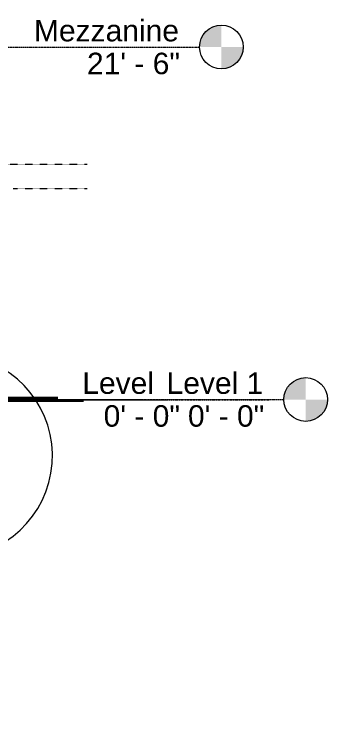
# Model space of a CAD drawing. Header units: inches. Extents: x 20426 to 36845, y -248 to 750.
# Drawn here: x 28228 to 28458, y -248 to 282 of the extents above; entities that cross this region are included whole.
import ezdxf

# ---------------------------------------------------------------- set-up
doc = ezdxf.new("R2010")
doc.units = ezdxf.units.IN
doc.header["$MEASUREMENT"] = 0
for name, pattern in [('Dash', [0.25, 0.125, -0.125]), ('Grid Line 1_2_', [0.875, 0.5, -0.125, 0.125, -0.125]), ('Grid Line 1_2__2_', [0.875, 0.5, -0.125, 0.125, -0.125])]:
    doc.linetypes.add(name, pattern=pattern)
for name, color, linetype, lineweight in [('A-DETL', 90, 'Continuous', 9), ('A-FLOR-LEVL', 51, 'Continuous', 9), ('C-TOPO', 7, 'Continuous', 9), ('G-ANNO-TEXT', 231, 'Continuous', 9)]:
    doc.layers.add(name, color=color, linetype=linetype, lineweight=lineweight)
doc.styles.add('Arial', font='arial.ttf', dxfattribs={"height": 15.736527})
doc.styles.add('Arial_2', font='arial.ttf', dxfattribs={"height": 11.802395})

# ---------------------------------------------------------------- blocks, each defined once
blk = doc.blocks.new('Level - Level Head - Circle-2773-Elevation - South')
at = {"layer": 'A-FLOR-LEVL'}
h = blk.add_hatch(color=256, dxfattribs=at)
edge = h.paths.add_edge_path(flags=0)
edge.add_line((26508.82, 0), (26492.82, 0))
edge.add_arc((26508.82, 0), 16, 90, 180, ccw=False)
edge.add_line((26508.82, 16), (26508.82, 0))
h = blk.add_hatch(color=256, dxfattribs=at)
edge = h.paths.add_edge_path(flags=0)
edge.add_line((26508.82, -16), (26508.82, 0))
edge.add_line((26508.82, 0), (26524.82, 0))
edge.add_arc((26508.82, 0), 16, 270, 360, ccw=False)
at = {"layer": 'A-FLOR-LEVL', "color": 250}
blk.add_circle((26508.82, 0), 16, dxfattribs=at)
blk = doc.blocks.new('Locker Rooms and Restrooms_rvt-2-Elevation - South')
at = {"color": 10, "lineweight": 5}
blk.add_blockref('Level - Level Head - Circle-2773-Elevation - South', (0, 0), dxfattribs=at)
at = {"layer": 'A-FLOR-LEVL', "insert": (26477.69, 19.89), "char_height": 15.737, "width": 84.672, "attachment_point": 3, "line_spacing_factor": 0.938532, "style": 'Arial', "bg_fill": 3, "box_fill_scale": 1.25, "bg_fill_color": 0, "bg_fill_transparency": 0}
blk.add_mtext('Level 1', dxfattribs=at)
at = {"layer": 'A-FLOR-LEVL', "insert": (26478.47, -4.15), "char_height": 15.737, "width": 66.624, "attachment_point": 3, "line_spacing_factor": 0.938532, "style": 'Arial', "bg_fill": 3, "box_fill_scale": 1.25, "bg_fill_color": 0, "bg_fill_transparency": 0}
blk.add_mtext('0\' - 0"', dxfattribs=at)
at = {"layer": 'A-FLOR-LEVL', "linetype": 'Grid Line 1_2__2_'}
blk.add_line((21811.46, 0), (26492.82, 0), dxfattribs=at)
blk = doc.blocks.new('Level - Level Head - Circle-15001-Elevation - South')
at = {"layer": 'A-FLOR-LEVL'}
h = blk.add_hatch(color=256, dxfattribs=at)
edge = h.paths.add_edge_path(flags=0)
edge.add_line((26447.02, 0), (26431.02, 0))
edge.add_arc((26447.02, 0), 16, 90, 180, ccw=False)
edge.add_line((26447.02, 16), (26447.02, 0))
h = blk.add_hatch(color=256, dxfattribs=at)
edge = h.paths.add_edge_path(flags=0)
edge.add_line((26447.02, -16), (26447.02, 0))
edge.add_line((26447.02, 0), (26463.02, 0))
edge.add_arc((26447.02, 0), 16, 270, 360, ccw=False)
blk.add_circle((26447.02, 0), 16, dxfattribs=at)

msp = doc.modelspace()

# ---------------------------------------------------------------- linework, layer by layer
at = {"layer": 'A-DETL', "linetype": 'Dash'}
for p, q in [((28218.3103, 172.24652), (28281.65577, 172.24652)), ((28227.5603, 154.50694), (28281.65577, 154.50694))]:
    msp.add_line(p, q, dxfattribs=at)
at = {"layer": 'C-TOPO'}
msp.add_line((25175.82535, 0), (28297.05822, 0), dxfattribs=at)
at = {"layer": 'C-TOPO', "lineweight": 70}
msp.add_line((28297.05822, 0), (25175.8255, 0), dxfattribs=at)
at = {"layer": 'G-ANNO-TEXT', "color": 145}
msp.add_arc((28182.10266, -41.24498), 74.19944, 270, 81.5321076, dxfattribs=at)

# ---------------------------------------------------------------- block references
at = {"layer": 'A-FLOR-LEVL'}
for p in [(1933.17007, 258), (1933.17007, 0)]:
    msp.add_blockref('Level - Level Head - Circle-15001-Elevation - South', p, dxfattribs=at)

# ---------------------------------------------------------------- texts
at = {"layer": 'A-FLOR-LEVL', "insert": (28349.05568, 277.89154), "char_height": 15.736527, "width": 126.528, "attachment_point": 3, "line_spacing_factor": 0.938532, "style": 'Arial', "bg_fill": 3, "box_fill_scale": 1.25, "bg_fill_color": 0, "bg_fill_transparency": 0}
msp.add_mtext('Mezzanine', dxfattribs=at)
at = {"layer": 'G-ANNO-TEXT', "color": 145, "insert": (27973.6316, -196.44321), "char_height": 11.8023952, "width": 257.04, "attachment_point": 1, "line_spacing_factor": 0.938532, "style": 'Arial_2', "bg_fill": 3, "box_fill_scale": 1.25, "bg_fill_color": 0, "bg_fill_transparency": 0}
msp.add_mtext('INSULATED, MULTI-WALL\\PTRANSLUCENT\\PPOLYCARBONATE PANELS', dxfattribs=at)

# ---------------------------------------------------------------- next in the draw order: texts
at = {"layer": 'A-FLOR-LEVL', "char_height": 15.736527, "attachment_point": 3, "line_spacing_factor": 0.938532, "style": 'Arial', "bg_fill": 3, "box_fill_scale": 1.25, "bg_fill_color": 0, "bg_fill_transparency": 0}
for s, insert, width in [('21\' - 6"', (28349.83964, 253.84983), 81.216), ('Level 1', (28349.05568, 19.89154), 84.672)]:
    msp.add_mtext(s, dxfattribs=dict(at, insert=insert, width=width))

# ---------------------------------------------------------------- next in the draw order: linework, layer by layer
at = {"layer": 'A-FLOR-LEVL', "linetype": 'Grid Line 1_2_'}
msp.add_line((23912.34092, 258), (28364.18927, 258), dxfattribs=at)

# ---------------------------------------------------------------- next in the draw order: texts
at = {"layer": 'A-FLOR-LEVL', "insert": (28349.83964, -4.15017), "char_height": 15.736527, "width": 66.624, "attachment_point": 3, "line_spacing_factor": 0.938532, "style": 'Arial', "bg_fill": 3, "box_fill_scale": 1.25, "bg_fill_color": 0, "bg_fill_transparency": 0}
msp.add_mtext('0\' - 0"', dxfattribs=at)

# ---------------------------------------------------------------- next in the draw order: linework, layer by layer
at = {"layer": 'A-FLOR-LEVL', "linetype": 'Grid Line 1_2_'}
msp.add_line((23912.34092, 0), (28364.18927, 0), dxfattribs=at)

# ---------------------------------------------------------------- next in the draw order: block references
at = {"color": 250, "lineweight": 5}
msp.add_blockref('Locker Rooms and Restrooms_rvt-2-Elevation - South', (1933.17007, 0), dxfattribs=at)

doc.saveas('drawing.dxf')
